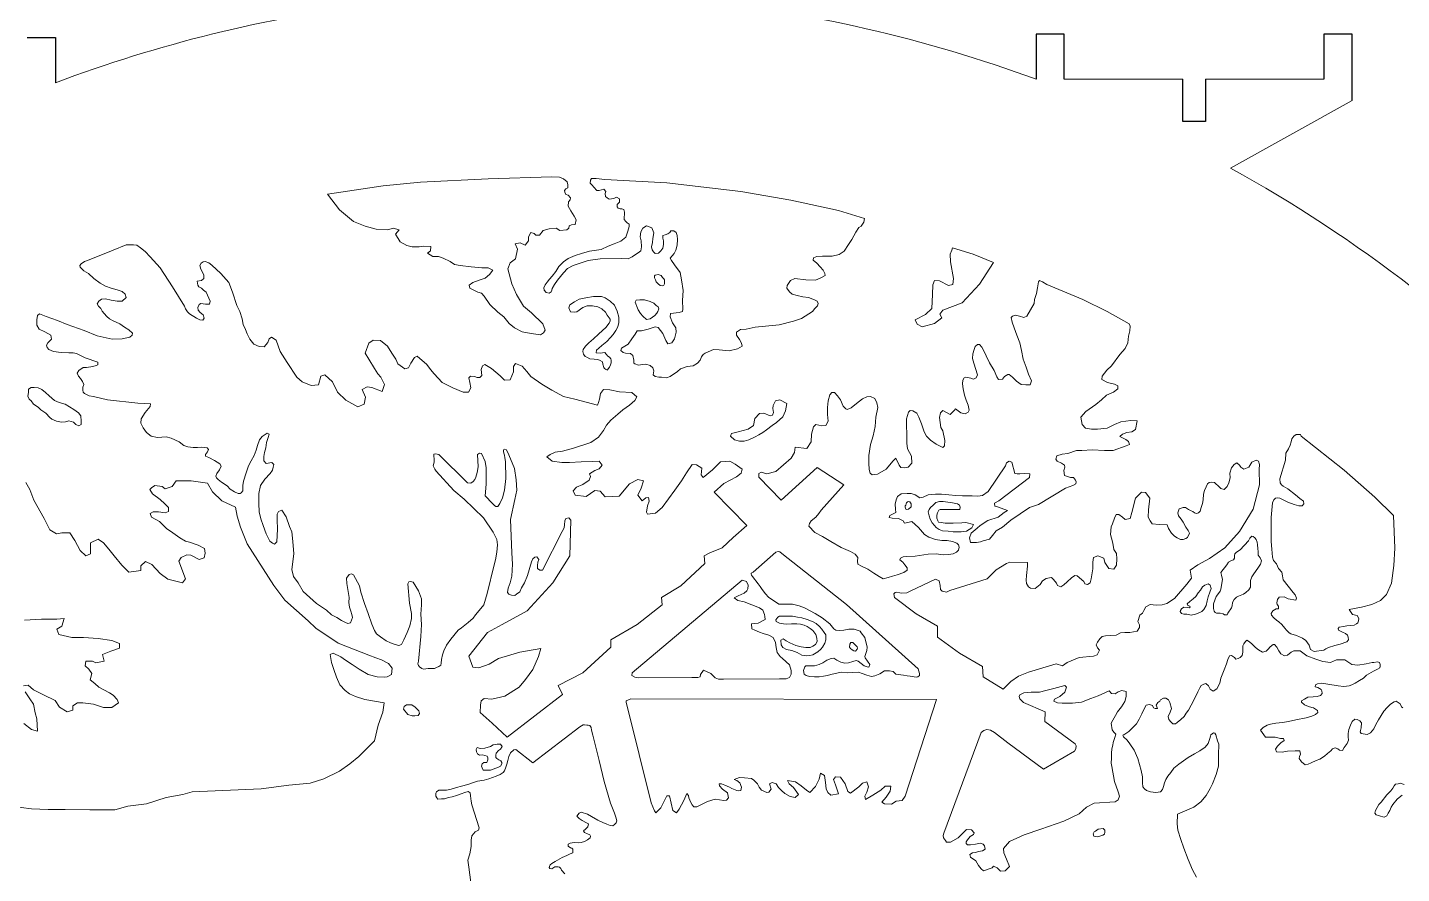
# Model space of a CAD drawing. Header units: millimetres. Extents: x 0 to 606, y -442 to 420.
# Drawn here: x 203.9 to 447.4, y 114.9 to 264.8 of the extents above; entities that cross this region are included whole.
import ezdxf

# ---------------------------------------------------------------- set-up
doc = ezdxf.new("R2010")
doc.units = ezdxf.units.MM

msp = doc.modelspace()

# ---------------------------------------------------------------- linework, layer by layer
for p, q in [((387.67, 263.66), (382.67, 263.66)), ((382.67, 263.66), (382.67, 255.66)), ((387.67, 255.66), (387.67, 263.66)), ((438.68, 263.66), (433.68, 263.66)), ((433.68, 263.66), (433.68, 255.66)), ((438.68, 251.91), (438.68, 263.66)), ((203.81, 263.06), (208.81, 263.06)), ((208.81, 263.06), (208.81, 255.06)), ((408.67, 248.16), (408.67, 255.66)), ((412.67, 255.66), (412.67, 248.16)), ((412.67, 248.16), (408.67, 248.16))]:
    msp.add_line(p, q)
at = {"lineweight": 5}
for points in [[(408.67, 255.66), (387.67, 255.66)], [(433.68, 255.66), (412.67, 255.66)], [(417.13, 239.93), (438.68, 251.91)], [(257.06, 235.31), (259.15, 232.55), (261.66, 230.46), (263.75, 229.62), (265.68, 229.12), (267.77, 228.95), (268.69, 229.28), (269.78, 228.95), (269.11, 228.2), (269.11, 228.2), (269.95, 226.86), (271.12, 226.19), (272.04, 225.94), (273.29, 225.94), (274.13, 226.1), (275.39, 226.02), (275.39, 226.02), (275.3, 225.27), (274.8, 224.85), (274.8, 224.85), (275.72, 224.26), (276.73, 224.26), (277.56, 223.93), (278.82, 223.34), (279.57, 222.84), (280.58, 222.67), (282.5, 222.42), (284.43, 222.25), (285.51, 222.25), (286.35, 221.84), (285.76, 221.08), (285.01, 220.41), (283.92, 220.08), (282.84, 219.66), (282.17, 219.16), (282.25, 218.66), (283.67, 217.9), (284.34, 217.73), (284.84, 217.23), (285.85, 215.73), (287.27, 214.39), (288.28, 213.55), (289.28, 212.38), (290.2, 211.63), (291.54, 210.87), (293.13, 210.62), (294.8, 210.37), (295.31, 210.7), (295.64, 211.21), (295.22, 212.29), (293.24, 214.27), (291.77, 215.47), (290.57, 217.5), (289.74, 219.38), (289.02, 222.09), (289.4, 223.15), (290.39, 223.84), (290.7, 225.55), (290.33, 226.48), (291.18, 226.65), (292.11, 226.24), (292.66, 227.02), (292.69, 227.71), (293.1, 228.53), (293.68, 228.33), (293.96, 228.05), (294.61, 228.05), (295.26, 228.84), (296.36, 229.18), (297.56, 229.29), (298.26, 228.88), (299.47, 228.98), (299.84, 229.26), (299.89, 229.66), (300.29, 229.84), (300.93, 229.91), (301.12, 230.77), (300.75, 231.38), (300.21, 232.35), (299.7, 233.18), (299.76, 233.92), (300.09, 234.28), (300.14, 234.63), (299.73, 235.1), (299.32, 235.24), (299.13, 235.65), (299.05, 235.95), (299.27, 236.25), (299.65, 236.44), (299.68, 236.96), (299.51, 237.46), (298.91, 238.03), (298.17, 238.33), (296.83, 238.36), (285.5, 238.04), (273.54, 237.4), (266.9, 236.8), (257.06, 235.31)], [(296.37, 217.73), (295.82, 217.87), (295.45, 218.31), (295.38, 218.72), (295.62, 219.2), (295.96, 219.68), (296.41, 220.23), (296.89, 220.75), (297.5, 221.6), (298.05, 222.46), (298.88, 223.28), (299.73, 223.9), (300.93, 224.41), (302.06, 224.79), (303.5, 225.2), (305.59, 225.48), (306.83, 226.06), (307.89, 226.47), (309.06, 226.99), (309.95, 227.7), (310.29, 228.77), (310.5, 229.56), (310.53, 229.97), (310.19, 230.24), (309.91, 230.45), (309.64, 230.82), (309.67, 232.12), (309.58, 232.59), (309.2, 232.73), (308.95, 232.73), (308.56, 232.82), (308.37, 233.03), (308.39, 233.44), (308.83, 233.91), (308.81, 234.49), (308.28, 234.74), (307.83, 234.54), (307.41, 234.45), (307, 234.44), (306.63, 234.65), (306.34, 234.89), (306.3, 235.44), (306.37, 235.79), (306.02, 236.17), (305.6, 236.09), (305.21, 235.98), (304.79, 235.96), (304.26, 236.53), (303.95, 236.88), (303.62, 237.24), (303.69, 237.79), (303.84, 238.09), (304.65, 238.05), (306.23, 237.89), (317.23, 237.3), (330.33, 235.76), (339.21, 234.25), (347.61, 232.4), (352.27, 230.99), (352.1, 230.31), (351.66, 229.62), (351.25, 229.38), (350.73, 228.56), (350.01, 227.26), (349.39, 226.37), (348.64, 225.2), (347.75, 224.62), (346.51, 224.34), (344.8, 224.34), (343.81, 224.28), (343.19, 224), (343.16, 223.62), (343.81, 223.08), (344.39, 222.42), (344.94, 221.84), (345.21, 221.22), (345.25, 220.88), (344.53, 220.47), (343.57, 220.06), (341.82, 220.09), (339.9, 220.37), (339.11, 220.02), (338.51, 219.12), (338.48, 218.64), (338.92, 217.98), (339.44, 217.55), (340.3, 217.33), (341.3, 217.13), (342.34, 216.96), (343.36, 216.59), (343.85, 216.33), (344.04, 215.9), (343.9, 215.48), (343.46, 215.03), (343.01, 214.52), (341.09, 213.24), (339.64, 212.78), (337.09, 212.11), (332.87, 211.7), (331.25, 211.39), (330.24, 211.3), (329.58, 210.84), (329.56, 210.29), (330.11, 209.53), (330.43, 208.89), (330.57, 208.34), (329.75, 207.88), (328.28, 207.53), (326.49, 207.71), (325.45, 207.75), (324.02, 207.11), (323.66, 206.87), (323.35, 206.44), (323.12, 205.85), (322.65, 205.33), (321.89, 204.89), (320.82, 204.76), (319.63, 204.34), (319.08, 203.84), (317.78, 203), (317.17, 202.73), (316.25, 202.86), (315.76, 202.84), (315.11, 203), (314.8, 203.26), (314.88, 203.98), (314.71, 204.52), (314.23, 204.93), (313.48, 205.16), (312.88, 205.1), (312.16, 205), (311.55, 205.21), (311.37, 205.33), (311.36, 205.88), (311.16, 206.72), (310.74, 207.03), (309.9, 207.09), (309.48, 207.21), (309.06, 207.61), (309.18, 207.98), (310.33, 208.7), (310.99, 209.65), (311.6, 210.5), (311.93, 211.09), (312.74, 211.09), (313.9, 211.38), (315.13, 211.8), (315.66, 211.69), (316.49, 210.59), (317, 209.34), (317.41, 208.79), (318.09, 208.92), (318.55, 209.65), (318.86, 210.83), (318.77, 211.62), (318.2, 212.48), (317.79, 213.55), (317.83, 214.17), (319.41, 214.34), (320, 214.52), (320.05, 214.93), (319.98, 216.43), (320.11, 218.25), (319.81, 220.14), (319.56, 221.39), (318.58, 222.75), (318.05, 223.54), (317.77, 223.93), (318.51, 224.76), (318.77, 225.4), (319.02, 226.27), (319.11, 227.25), (319.04, 227.97), (318.83, 228.53), (318.43, 228.83), (317.89, 228.82), (317.73, 228.51), (317.41, 228.28), (316.91, 228.08), (316.51, 227.95), (316.49, 227.52), (316.61, 227), (316.63, 226.35), (316.49, 225.74), (316.16, 225.26), (315.72, 224.85), (315.15, 224.76), (314.82, 225.08), (314.6, 225.44), (314.49, 225.98), (314.64, 226.74), (314.75, 227.46), (314.9, 228.43), (314.52, 229.34), (313.6, 229.68), (312.94, 229.25), (312.57, 228.6), (312.47, 227.72), (312.63, 227.02), (312.72, 225.97), (312.57, 225.24), (312.12, 224.89), (311.46, 224.5), (311.05, 224.19), (310.35, 223.86), (309.22, 223.9), (305.37, 223.84), (303.27, 223.52), (300.57, 222.67), (299.58, 222.11), (298.9, 221.36), (297.85, 220.04), (297.27, 219.3), (296.87, 218.55), (296.8, 218.26), (296.71, 217.98), (296.37, 217.73)], [(248.09, 173.66), (247.66, 173.27), (247.27, 173.44), (246.8, 173.79), (246.16, 175.11), (245.64, 176.57), (245.22, 177.77), (244.92, 178.97), (244.87, 180.47), (244.87, 182.27), (245.17, 183.68), (245.94, 184.76), (246.89, 185.78), (247.27, 186.38), (247.44, 186.9), (247.53, 187.41), (247.19, 187.75), (246.16, 187.58), (245.78, 188.02), (245.78, 188.81), (245.85, 189.51), (246.13, 190.32), (246.26, 191.27), (246.51, 192.17), (246.68, 192.78), (246.37, 192.91), (246, 192.69), (245.45, 192.34), (244.97, 191.73), (244.62, 190.74), (244.38, 189.93), (244.03, 188.99), (243.54, 188.02), (243.06, 187.14), (242.6, 185.91), (242.16, 184.42), (242.05, 183.63), (242.02, 182.73), (241.76, 182.37), (241.58, 182.26), (241.2, 182.24), (240.58, 182.54), (239.79, 183.01), (239.23, 183.59), (238.23, 184.23), (237.69, 184.7), (237.37, 185.02), (237.23, 185.33), (237.41, 185.79), (237.9, 186.42), (238.21, 187.07), (237.98, 187.51), (237.02, 188.07), (235.99, 188.62), (235.44, 188.87), (235.39, 189.14), (235.77, 189.61), (235.94, 190.04), (235.74, 190.35), (234.67, 190.46), (233.99, 190.37), (233.25, 190.4), (232.26, 190.54), (231.55, 190.73), (230.73, 191.42), (229.35, 192.07), (228.45, 192.27), (226.89, 192.18), (225.76, 192.43), (224.94, 193.06), (224.34, 193.91), (223.98, 194.71), (224.03, 195.47), (224.72, 196.6), (225.6, 197.67), (225.65, 198.16), (223.4, 198.24), (218.06, 198.84), (215.54, 199.44), (214.78, 199.58), (213.96, 199.97), (213.76, 200.2), (213.66, 200.55), (213.68, 201.08), (213.83, 201.57), (213.62, 202.08), (213.27, 202.62), (212.9, 203.04), (212.69, 203.55), (212.96, 204.02), (213.71, 204.57), (214.34, 204.6), (215.45, 204.74), (216.05, 204.92), (216.34, 205.06), (216.36, 205.5), (214.09, 206.27), (212.57, 207.04), (211.96, 207.15), (211.17, 207.17), (209.83, 207.24), (208.47, 207.41), (207.62, 207.76), (207.35, 208.11), (207.22, 208.51), (207.46, 208.97), (208.12, 209.61), (207.99, 210.29), (206.96, 210.88), (205.95, 211.36), (205.51, 212.09), (205.49, 213.05), (205.64, 213.82), (205.97, 214.06), (207.18, 213.62), (209.17, 212.9), (210.88, 212.22), (213.93, 211.12), (216.19, 210.18), (218.89, 209.61), (220.65, 209.65), (221.98, 209.97), (222.43, 210.28), (222.47, 210.68), (221.82, 211.27), (221.04, 211.73), (220.21, 212.33), (219.03, 212.84), (218.37, 213.2), (217.91, 213.61), (217.47, 214.12), (217.11, 214.59), (216.84, 215.04), (216.46, 215.46), (216.21, 215.87), (216.48, 216.31), (217.01, 216.67), (217.7, 216.74), (218.67, 216.53), (219.76, 216.33), (220.62, 216.31), (221.37, 217), (221.16, 217.58), (220.65, 218.02), (219.74, 218.37), (218.7, 218.65), (217.67, 219), (216.72, 219.53), (215.65, 220.38), (214.68, 221.22), (213.83, 221.73), (213.19, 222.37), (213.14, 222.65), (213.37, 222.98), (213.99, 223.37), (214.82, 223.67), (219.07, 225.4), (221.33, 226.31), (222.68, 226.32), (223.25, 226.24), (223.89, 225.8), (224.72, 225.12), (225.62, 224.17), (227.38, 222.22), (229.57, 218.9), (231.69, 215.44), (231.86, 214.98), (232.24, 214.43), (232.61, 214.09), (233.83, 213.3), (234.4, 213.03), (234.97, 212.97), (235.16, 213.3), (235.01, 213.94), (234.5, 214.33), (234.13, 214.73), (234.04, 215.23), (234.31, 215.76), (234.61, 215.91), (235.44, 215.78), (236.12, 215.78), (236.23, 216.33), (235.56, 217.92), (235.06, 218.27), (234.71, 218.62), (234.22, 218.87), (234.05, 219.15), (233.96, 219.85), (234.71, 220.01), (235.14, 220.37), (235.14, 221.03), (234.57, 221.99), (234.41, 222.68), (234.67, 223.08), (235, 223.29), (235.33, 223.38), (236.01, 223.11), (236.55, 222.72), (238.16, 221.24), (239.53, 219.65), (240.22, 217.95), (240.98, 215.59), (241.53, 214.5), (241.89, 213.21), (242.08, 212.17), (242.49, 211.32), (242.79, 210.55), (243.29, 209.62), (244, 208.74), (244.93, 208.3), (245.84, 208.24), (246.47, 208.98), (246.69, 209.67), (247.1, 209.94), (247.92, 209.4), (248.65, 207.4), (249.92, 205.45), (251.6, 202.84), (252.54, 202.04), (254.14, 201.37), (255.48, 201.5), (255.88, 203.04), (256.55, 203.25), (257.96, 202.04), (258.83, 200.23), (260.3, 198.76), (262.44, 197.62), (263.52, 198.09), (263.78, 199.3), (263.18, 200.7), (264.05, 201.17), (264.92, 201.04), (266.73, 200.3), (267.13, 201.57), (266.53, 202.84), (265.99, 203.45), (265.39, 204.38), (264.39, 206.06), (263.72, 207.13), (264.39, 208.87), (265.12, 209.41), (266.46, 209.34), (267.67, 208.33), (268.47, 207.13), (269.14, 206.06), (269.54, 205.25), (270.75, 204.32), (271.42, 204.52), (271.82, 205.32), (272.49, 206.33), (272.96, 206.59), (274.63, 205.12), (275.3, 204.25), (275.97, 203.45), (277.37, 201.91), (279.25, 200.97), (281.12, 200.23), (282.06, 200.23), (282.46, 200.97), (282.26, 201.91), (282.13, 202.76), (282.4, 203.04), (283.1, 202.97), (283.59, 202.78), (284.06, 202.78), (284.4, 203.17), (284.28, 204.2), (284.54, 204.89), (284.91, 205.12), (286.14, 204.38), (287.68, 203.1), (288.45, 202.31), (289.42, 202.4), (290.03, 203.82), (290, 204.75), (290.36, 205.27), (291.56, 204.83), (292.41, 203.87), (293.1, 202.97), (295.02, 201.6), (296.83, 200.53), (298.91, 199.46), (300.89, 198.97), (304.91, 197.87), (305.07, 198.39), (305.26, 198.99), (305.45, 199.98), (306, 200.67), (307.1, 200.64), (308.8, 200.28), (311.02, 200.14), (311.87, 199.38), (311.54, 198.72), (310.61, 197.92), (309.43, 197.07), (308.53, 196.31), (307.29, 195.26), (306.5, 194.33), (306, 193.4), (305.07, 192.22), (303.73, 191.31), (300.66, 190.29), (298.69, 189.77), (297.4, 189.56), (296.5, 189.17), (295.94, 188.74), (296.89, 187.97), (298.6, 187.72), (299.93, 187.72), (301.99, 187.84), (303.96, 187.93), (305.2, 187.97), (305.76, 187.29), (305.2, 186.6), (304.43, 186.3), (303.49, 185.75), (303.66, 185.27), (303.44, 184.59), (302.29, 183.86), (301.21, 183.35), (300.57, 182.7), (300.96, 181.93), (302.93, 181.72), (304.43, 182.75), (305.37, 182.66), (306.27, 181.67), (308.76, 181.76), (310.56, 183.95), (312.05, 184.72), (313.04, 184.5), (312.65, 183.17), (312.05, 181.93), (312.81, 180.92), (313.46, 181.46), (313.94, 181.51), (314.05, 180.87), (313.78, 180.07), (313.62, 178.94), (313.78, 178.57), (315.17, 178.73), (316.35, 179.75), (317.47, 181.3), (318.65, 182.85), (319.83, 184.51), (320.69, 185.91), (321.7, 187.41), (322.45, 187.35), (323.42, 186.71), (323.31, 185.53), (323.63, 185.1), (325.29, 186.44), (326.69, 187.83), (328.35, 187.99), (329.31, 187.46), (330.54, 186.55), (330.38, 185.85), (329.58, 185.21), (327.33, 184.03), (325.61, 182.48), (331.38, 176.55), (328.96, 174.46), (327.03, 172.62), (324.85, 171.7), (323.85, 171.19), (323.93, 169.85), (319.71, 165.85), (316.23, 163.78), (316.36, 162.51), (311.94, 159.02), (307.26, 156.28), (307.26, 155.01), (302.3, 150.46), (297.95, 148.18), (298.69, 146.64), (288.91, 139.07), (286.23, 141.55), (284.09, 143.43), (284.16, 144.7), (284.29, 145.5), (284.83, 145.9), (286.17, 145.77), (288.51, 146.3), (291.05, 147.91), (292.12, 149.25), (293.46, 151.06), (294.47, 153.33), (294.87, 154.74), (291.12, 154.14), (287.37, 153), (285.7, 151.99), (283.89, 151.33), (282.82, 151.46), (282.08, 153.4), (285.43, 157.62), (288.04, 159.02), (292.46, 161.44), (297.01, 166.39), (299.98, 171.22), (300.2, 177.54), (299.82, 177.94), (299.27, 177.8), (299.14, 177.41), (299.05, 176.71), (299.03, 176.18), (298.65, 175.48), (295.14, 168.66), (294.71, 168.63), (294.27, 168.96), (294.27, 169.47), (294.35, 170.06), (294.51, 170.56), (294.14, 171), (293.83, 170.96), (293.43, 170.63), (293.24, 170.15), (292.48, 167.72), (291.95, 166.43), (291.42, 165.5), (291.16, 164.82), (290.57, 164.39), (290.26, 164.14), (289.65, 164.19), (289.19, 164.41), (288.95, 164.69), (289.08, 165.48), (289.43, 166.4), (289.74, 167.59), (289.85, 169.7), (289.74, 171.74), (289.46, 177.61), (290.27, 181.17), (290.6, 182.85), (290.47, 184.65), (290.2, 186.66), (289.2, 189.07), (288.79, 190.01), (288.5, 190.08), (288.3, 190.03), (288.23, 189.95), (288.24, 189.68), (288.32, 189.4), (288.42, 189.02), (288.51, 188.54), (288.58, 187.92), (288.67, 184.87), (288.41, 182.82), (288.06, 181.45), (287.62, 180.47), (287.23, 179.94), (286.88, 179.96), (286.64, 180.1), (286.32, 180.45), (284.97, 181.82), (285.2, 183.87), (285.2, 185.43), (285.2, 186.78), (285.02, 187.92), (284.37, 189.33), (284.01, 189.4), (283.66, 189.15), (283.73, 186.94), (283.6, 185.99), (283.34, 185.13), (283.14, 184.7), (282.85, 184.37), (282.45, 184.08), (281.88, 184.12), (276.76, 189.18), (276.2, 189.27), (275.9, 189.19), (275.9, 188.87), (275.97, 188.38), (275.93, 187.82), (275.79, 187.15), (276.08, 186.54), (276.31, 186.18), (279.44, 182.79), (281.28, 181.23), (284.71, 177.94), (286.41, 175.41), (287.06, 174.09), (287.17, 173.17), (287.09, 171.85), (286.84, 170.51), (286.6, 169.61), (285.34, 164.52), (284.76, 162.53), (283.95, 161.51), (283.3, 160.74), (282.88, 160.14), (281.97, 159.35), (280.79, 158.4), (280.23, 158.02), (278.94, 156.39), (278.15, 155.35), (277.65, 154.37), (277.42, 153.65), (277.27, 152.8), (277.2, 152.18), (277.11, 151.81), (276.81, 151.55), (276.39, 151.4), (276.04, 151.24), (275.55, 151.21), (274.89, 151.22), (274.05, 151.12), (273.76, 151.23), (273.34, 151.49), (273.17, 151.76), (273.09, 152.04), (273.18, 152.49), (273.58, 156.9), (273.74, 159.01), (273.61, 160.88), (273.69, 162.52), (273.69, 163.56), (273.19, 165.01), (272.68, 165.78), (272.22, 166.5), (271.74, 166.66), (271.47, 166.59), (271.28, 166.22), (271.56, 162.78), (271.95, 160.96), (271.91, 160.06), (271.65, 158.78), (271.16, 157.62), (270.56, 156.33), (270.14, 155.45), (269.68, 155.31), (269.04, 155.49), (268.24, 155.77), (267.44, 156.13), (266.43, 156.81), (265.76, 157.36), (265.38, 157.96), (264.88, 159.05), (264.26, 160.98), (263.61, 162.72), (262.95, 164.74), (262.69, 165.88), (261.67, 167.81), (261.33, 168.02), (260.91, 167.88), (260.42, 167.23), (260.47, 166.28), (260.86, 163.81), (260.81, 162.94), (260.93, 162.08), (261.21, 161.41), (261.38, 160.82), (261.45, 160.27), (261.33, 159.8), (261.12, 159.32), (260.65, 159.18), (260.21, 159.37), (259.55, 159.7), (258.68, 160.24), (257.73, 160.72), (256.85, 161.54), (255.11, 162.74), (252.75, 164.89), (251.84, 166.43), (251, 167.5), (250.75, 168.77), (251.1, 171.52), (250.9, 173.74), (250.75, 175.43), (250.33, 176.42), (249.72, 178.1), (248.93, 179.27), (248.34, 179.07), (248.14, 178.59), (248.12, 177.56), (248.2, 175.93), (248.09, 173.66)], [(367.82, 225.79), (371.5, 224.66), (375.12, 223.18), (372.64, 219.37), (369.56, 216.02), (366.15, 214.75), (365.61, 214.01), (365.93, 213.39), (364.66, 212.38), (362.46, 211.77), (361.56, 212.27), (361.23, 213.02), (363.08, 213.96), (364.19, 215.01), (364.24, 216.27), (364.28, 217.52), (364.35, 219.23), (364.66, 219.97), (365.55, 219.95), (367.13, 219.12), (367.9, 219.27), (368.03, 220.37), (367.51, 223.29), (367.43, 224.66), (367.71, 225.37), (367.83, 225.79)], [(315.16, 220.93), (315.01, 220.81), (315.01, 220.48), (315.18, 220.14), (315.34, 219.79), (315.64, 219.41), (316.01, 219.14), (316.43, 219.06), (316.66, 219.18), (316.76, 219.39), (316.78, 219.69), (316.76, 220.11), (316.66, 220.3), (316.46, 220.55), (316.18, 220.9), (315.69, 221.07), (315.16, 220.93)], [(343.86, 186.86), (337.47, 181.07), (333.53, 185.14), (333.53, 185.79), (333.92, 186), (334.94, 185.74), (336.53, 186.13), (339.27, 188.49), (339.83, 189.51), (339.96, 190.46), (342.01, 190.24), (342.79, 191.4), (342.87, 192.73), (343.21, 194.06), (343.6, 194.48), (344.71, 194.23), (345.4, 194.31), (345.79, 195.04), (345.66, 196.24), (345.7, 197.48), (345.79, 198.64), (346.09, 199.75), (346.47, 200.14), (346.9, 200.14), (347.46, 199.54), (347.97, 198.85), (348.44, 197.74), (348.91, 197.27), (349.17, 197.14), (349.9, 197.44), (350.84, 198.21), (351.87, 199.03), (352.64, 199.37), (353.28, 199.45), (354.1, 199.07), (354.44, 198.34), (354.61, 197.48), (354.27, 195.77), (354.14, 194.1), (353.8, 192.47), (353.33, 190.93), (353.03, 188.96), (353.03, 187.63), (353.07, 186.47), (353.24, 185.83), (353.63, 185.57), (354.53, 185.66), (356.11, 186.56), (357.35, 188.06), (357.78, 188.53), (358.38, 187.24), (358.68, 186.86), (359.41, 186.77), (360.01, 186.9), (360.61, 187.63), (360.57, 188.87), (359.88, 190.16), (359.75, 191.18), (359.75, 192.73), (359.71, 194.27), (359.71, 195.47), (360.05, 196.63), (360.35, 196.93), (360.83, 196.88), (361.51, 196.46), (361.9, 195.77), (362.37, 194.57), (362.8, 193.16), (363.22, 192.38), (363.95, 191.7), (364.94, 190.97), (366.14, 190.41), (366.4, 190.67), (366.48, 191.61), (366.16, 193.37), (365.79, 193.95), (365.65, 194.84), (365.55, 195.7), (365.72, 196.52), (366.13, 196.94), (366.64, 196.66), (367.43, 196.25), (368.19, 197), (368.36, 197.24), (368.84, 196.87), (369.32, 196.52), (370.07, 196.39), (370.62, 196.66), (370.83, 197.04), (370.62, 197.89), (370.24, 198.79), (369.97, 199.68), (369.76, 200.81), (369.63, 201.67), (369.66, 202.32), (369.9, 202.76), (370.21, 202.87), (371.1, 202.66), (371.58, 202.52), (372.03, 202.76), (372.27, 203.28), (371.61, 205.34), (371.39, 206.2), (371.43, 206.97), (371.69, 207.78), (371.86, 208.3), (372.25, 208.64), (372.63, 208.64), (373.06, 208.17), (373.45, 207.4), (373.79, 206.67), (374.43, 205.43), (375.21, 204.06), (375.72, 202.9), (376.02, 202.47), (376.7, 202.51), (377.09, 202.99), (377.65, 203.33), (377.9, 203.33), (378.5, 202.86), (379.19, 202.13), (380, 201.57), (380.86, 201.49), (381.59, 201.49), (381.85, 202.21), (381.33, 203.41), (380.9, 204.61), (380.39, 206.03), (380.05, 207.57), (379.79, 208.94), (379.28, 210.31), (378.76, 211.6), (378.42, 212.63), (378.25, 213.44), (378.5, 213.65), (378.98, 213.83), (379.75, 213.65), (380.48, 213.44), (381.03, 213.7), (382.33, 215.9), (382.4, 216.62), (382.74, 217.72), (382.91, 218.68), (383.12, 219.74), (383.29, 220.01), (383.8, 219.77), (384.55, 219.29), (390.93, 216.62), (395.25, 214.53), (399.16, 212.33), (399.33, 211.89), (399.29, 211.07), (399.05, 210.14), (398.95, 208.94), (398.47, 207.95), (397.51, 206.88), (396.02, 204.9), (395.21, 204.13), (394.35, 203.06), (394.31, 202.42), (395.34, 201.91), (396.58, 201.65), (397.18, 201.31), (397.14, 200.79), (396.41, 200.23), (395.16, 199.68), (394.26, 198.82), (393.28, 198.01), (391.48, 196.76), (390.62, 195.78), (390.84, 194.49), (391.44, 193.85), (392.51, 193.64), (393.58, 193.64), (395.29, 193.81), (396.58, 194.45), (397.69, 194.96), (399.49, 195.18), (400.61, 195.14), (400.26, 193.59), (399.62, 193.16), (398.76, 193.04), (397.99, 192.78), (397.52, 192.35), (397.52, 192.35), (398.55, 191.84), (399.06, 191.45), (399.23, 190.94), (398.64, 190.68), (396.34, 189.85), (394.79, 189.85), (392.59, 190.01), (390.77, 189.85), (389.81, 189.85), (388.31, 189.32), (387.29, 189.21), (386.33, 188.89), (386.17, 188.35), (386.38, 187.98), (387.18, 187.6), (387.72, 187.28), (387.77, 186.91), (387.61, 186.32), (387.72, 185.46), (388.79, 185.09), (389.27, 185.09), (389.27, 185.09), (389.65, 184.61), (389.75, 184.28), (389.7, 183.96), (389.17, 183.64), (387.88, 183.16), (383.11, 180.32), (381.51, 179.78), (378.19, 177.54), (376.69, 176.25), (375.56, 175.61), (374.92, 174.8), (374.38, 174.16), (373.26, 173.84), (372.83, 173.68), (372.13, 173.57), (371.06, 173.57), (371.06, 173.57), (370.85, 174.38), (371.17, 175.18), (372.24, 176.09), (372.78, 176.57), (374.11, 177.48), (375.94, 178.07), (377.01, 178.87), (377.6, 179.25), (375.83, 179.89), (375.35, 180), (375.35, 180), (375.29, 180.53), (375.29, 180.53), (376.04, 180.96), (381.51, 185.09), (381.56, 185.73), (380.6, 185.78), (379.79, 185.73), (379.31, 185.73), (378.88, 185.78), (378.35, 187.77), (377.92, 187.98), (377.44, 187.66), (377.22, 187.12), (374.17, 182.57), (373.15, 181.87), (372.35, 181.77), (371.33, 181.82), (370.69, 181.82), (369.62, 181.82), (368.44, 181.87), (367.21, 182.03), (365.87, 182.14), (364.85, 182.14), (363.56, 181.98), (362.65, 181.61), (362.06, 181.45), (361.21, 181.98), (360.51, 182.25), (359.81, 182.25), (358.74, 182.2), (358.1, 181.71), (357.83, 181.12), (357.67, 180.37), (357.73, 179.46), (357.78, 178.87), (357.78, 178.87), (356.71, 178.34), (356.63, 177.99), (357.13, 177.89), (358.26, 177.82), (358.26, 177.82)], [(306.53, 204.15), (306.18, 204.39), (306.01, 204.6), (305.88, 205.18), (305.77, 205.56), (305.4, 205.8), (304.95, 205.97), (304.33, 206.04), (303.58, 206.1), (303, 206.38), (302.72, 206.55), (302.41, 206.96), (302.34, 207.44), (302.38, 207.78), (302.76, 208.37), (303.37, 208.95), (304.2, 209.64), (305.09, 210.46), (305.81, 211.14), (306.36, 211.69), (306.97, 212.45), (307.14, 212.82), (307.14, 213.17), (306.63, 213.85), (306.32, 214.37), (305.67, 214.95), (304.95, 215.33), (304.02, 215.5), (303.1, 215.5), (302.31, 215.22), (301.25, 214.43), (300.8, 214.37), (300.12, 214.43), (299.84, 215.15), (299.98, 215.67), (300.84, 216.22), (301.69, 216.66), (302.86, 216.94), (304.23, 217.14), (305.64, 217.14), (306.29, 216.9), (307.14, 216.35), (307.9, 215.63), (308.41, 214.54), (308.72, 213.51), (308.72, 212.55), (308.52, 211.79), (308.14, 211.14), (307.66, 210.42), (307.21, 209.88), (306.56, 209.16), (305.67, 208.47), (305.16, 208.02), (304.71, 207.65), (304.71, 207.65), (304.68, 207.17), (305.4, 207.13), (306.22, 207.24), (306.46, 206.93), (306.77, 206.58), (307.01, 206.41), (307.25, 206.1), (307.35, 205.86), (307.35, 205.42), (307.21, 205.04), (307.01, 204.66), (306.61, 204.09)], [(314.24, 213.2), (313.59, 213.06), (312.94, 213.65), (312.56, 214.16), (312.11, 214.78), (311.87, 215.36), (311.7, 215.84), (311.57, 216.18), (311.77, 216.49), (312.42, 216.56), (313.25, 216.56), (314.24, 216.29), (314.89, 215.98), (315.34, 215.57), (315.68, 215.33), (315.78, 214.95), (315.61, 214.5), (315.41, 214.19), (315.06, 213.78), (314.24, 213.2)], [(207.83, 195.71), (207.12, 196.5), (206.24, 197.05), (205.74, 197.52), (204.95, 198.07), (204.54, 198.67), (204.18, 198.97), (203.91, 199.49), (204.02, 200.12), (204.04, 200.73), (204.51, 201.03), (205.06, 201.03), (205.74, 200.97), (206.38, 200.7), (207.06, 200.12), (207.69, 199.58), (208.65, 198.73), (209.45, 198.4), (210.52, 198.09), (212.05, 197.16), (212.9, 196.53), (213.31, 195.98), (213.4, 195.08), (213.37, 194.45), (212.96, 194.26), (212.44, 194.47), (212, 194.89), (211.17, 195.11), (210.57, 194.94), (209.89, 194.86), (208.98, 195.05), (208.19, 195.43), (207.83, 195.71)], [(329.85, 193.16), (328.69, 192.9), (328.47, 192.38), (329.2, 191.78), (330.1, 191.53), (330.92, 191.53), (331.73, 191.78), (332.89, 192.26), (333.53, 192.64), (334.22, 193.07), (334.9, 193.54), (335.89, 194.27), (336.66, 194.83), (337.77, 195.81), (338.24, 196.88), (338.37, 197.53), (338.5, 198.17), (337.26, 198.85), (336.44, 198.64), (336.06, 197.83), (336.02, 197.31), (336.14, 196.58), (335.93, 196.11), (335.54, 195.98), (334.39, 196.46), (333.62, 196.41), (332.8, 195.51), (332.54, 194.31), (331.6, 193.63), (329.85, 193.16)], [(429.63, 192.41), (437.3, 186.36), (442.7, 181.61), (446.04, 178.35), (446.24, 172.53), (446.11, 169.45), (445.68, 166.32), (444.78, 164.35), (443.75, 163.28), (442.21, 162.59), (440.37, 162.12), (438.18, 161.69), (438.74, 160.79), (439.58, 160.6), (439.86, 160.09), (439.84, 159.67), (439.68, 159.33), (439.49, 159.14), (439.08, 158.93), (438.49, 158.86), (437.73, 158.81), (437.17, 158.65), (436.4, 158.53), (436.22, 158.31), (436.26, 158.02), (436.61, 157.81), (436.96, 157.67), (437.51, 157.4), (437.89, 157.14), (438.01, 156.77), (438.05, 156.31), (437.77, 155.93), (436.55, 155.54), (435.6, 155.27), (434.53, 154.96), (434.01, 154.7), (433.65, 154.49), (431.99, 154.22), (431.31, 154.61), (431.09, 155.34), (430.49, 156.19), (429.89, 156.58), (428.82, 157.05), (427.84, 157.35), (427.54, 157.57), (427.07, 157.99), (426.77, 158.38), (426.21, 159.02), (425.7, 159.49), (425.31, 159.79), (424.8, 160.18), (424.41, 160.65), (424.32, 160.99), (424.62, 161.47), (425.22, 161.81), (425.65, 161.77), (425.65, 161.77), (425.61, 162.24), (425.4, 162.58), (425.35, 162.88), (425.48, 163.44), (425.78, 163.86), (426.64, 163.95), (427.37, 163.56), (428.69, 163.35), (428.82, 163.69), (428.61, 164.29), (428.22, 164.72), (426.49, 166.92), (426.33, 167.62), (426.22, 168.32), (425.63, 168.96), (425.26, 169.76), (424.77, 170.35), (424.56, 170.94), (424.45, 172.39), (424.35, 173.73), (424.35, 175.07), (424.35, 176.14), (424.35, 177.96), (424.55, 180.61), (424.79, 181.12), (425.1, 181.4), (425.44, 181.5), (425.86, 181.4), (426.71, 180.99), (427.3, 180.68), (428.39, 180.3), (429.25, 180.06), (429.83, 180.03), (430.11, 180.4), (430.07, 180.88), (429.42, 181.36), (428.63, 181.98), (427.3, 183.04), (426.47, 183.56), (426.2, 183.8), (425.96, 184.14), (425.89, 184.82), (426.86, 188.17), (426.95, 189.4), (427.44, 190.17), (427.68, 190.83), (427.87, 191.42), (428.01, 191.95), (428.33, 192.43), (428.77, 192.71), (429.56, 192.67), (429.63, 192.41)], [(376.83, 147.53), (373.26, 149.72), (373.16, 151.58), (369.08, 153.91), (365.21, 156.75), (365.21, 158.71), (361.39, 160.92), (357.57, 163.83), (357.44, 164.43), (357.7, 164.69), (357.96, 164.73), (358.52, 164.64), (358.82, 164.6), (359.76, 164.64), (360.36, 164.94), (364.86, 167.04), (365.46, 166.74), (365.67, 165.93), (365.71, 165.24), (366.01, 164.9), (366.79, 164.77), (367.39, 165.03), (373.97, 167.14), (375.58, 168.7), (376.38, 169.18), (377.4, 169.82), (377.99, 170.09), (381.15, 169.98), (381.15, 169.34), (380.99, 167.73), (380.88, 166.88), (380.94, 166.29), (381.31, 165.7), (381.69, 165.48), (382.49, 165.43), (383.4, 166.13), (383.83, 166.77), (384.47, 167.2), (385.06, 167.3), (385.38, 167.36), (385.76, 166.98), (386.29, 166.34), (386.45, 165.91), (386.45, 165.91), (387.04, 165.7), (387.58, 166.07), (388.17, 166.61), (388.97, 167.3), (389.51, 167.73), (389.94, 167.63), (391.11, 166.66), (391.33, 166.23), (391.76, 166.13), (392.24, 166.39), (392.4, 167.14), (392.72, 168.91), (392.72, 170.04), (392.83, 170.89), (392.83, 170.89), (393.63, 171.21), (394.65, 170.79), (394.86, 169.98), (395.56, 168.97), (395.56, 168.97), (396.47, 168.8), (396.9, 169.55), (396.95, 170.63), (396.9, 171.59), (396.47, 172.34), (396.26, 173.46), (396.04, 174.32), (395.83, 174.96), (395.99, 176.36), (396.2, 176.89), (396.58, 177.86), (396.85, 178.5), (397.33, 178.5), (397.97, 178.02), (398.45, 177.64), (399.36, 177.8), (399.63, 178.87), (400.27, 181.4), (401.34, 182.47), (402.07, 182.39), (402.8, 181.4), (402.59, 179.35), (402.54, 178.02), (402.89, 177.37), (403.23, 176.86), (404.47, 176.73), (405.89, 176.69), (406.14, 176.05), (406.66, 175.23), (407.21, 174.67), (407.69, 174.37), (408.29, 174.07), (408.76, 174.07), (409.23, 174.25), (409.53, 174.42), (409.87, 175.19), (409.61, 175.7), (409.23, 176.26), (408.76, 177.16), (408.37, 177.72), (407.9, 178.27), (407.77, 178.79), (408.03, 179.52), (408.03, 179.52), (408.76, 179.77), (409.14, 179.73), (409.66, 179.39), (410.13, 179.17), (410.43, 179.05), (410.73, 178.79), (411.11, 178.7), (411.46, 178.79), (411.76, 179.13), (411.93, 179.77), (412.14, 180.46), (412.27, 181.14), (412.36, 182.13), (412.53, 182.77), (412.79, 183.42), (413.04, 183.93), (413.34, 184.19), (413.81, 184.27), (414.28, 184.19), (415.18, 183.37), (415.44, 183.12), (416, 182.94), (416.56, 183.46), (416.86, 184.14), (417.07, 185.04), (417.03, 185.86), (417.33, 186.8), (417.8, 187.36), (418.23, 187.7), (418.7, 187.27), (418.96, 186.89), (419.47, 186.54), (420.37, 186.89), (420.93, 187.79), (421.7, 188.13), (422.08, 188), (422.3, 187.4), (422.21, 186.5), (422.3, 183.76), (421.14, 179.47), (418.7, 175.53), (416.13, 172.58), (413.43, 170.73), (411.33, 169.58), (409.96, 168.63), (410.24, 167.25), (409.37, 166.18), (407.23, 163.63), (405.82, 162.76), (405.02, 162.49), (403.94, 162.43), (402.87, 162.56), (402.14, 162.16), (401.74, 161.49), (401.53, 161.02), (401.07, 160.69), (401.07, 160.69), (400.73, 159.55), (400.73, 159.55), (401, 158.94), (401, 158.48), (400.6, 157.81), (399.26, 157.61), (398.39, 157.61), (397.65, 157.54), (396.85, 157.14), (394.97, 157), (394.37, 156.87), (393.97, 156.47), (393.57, 155.87), (393.3, 155.4), (393.57, 154.86), (393.9, 154.46), (393.9, 154.46), (393.5, 153.66), (392.83, 153.39), (390.29, 153.19), (388.2, 152.31), (387.35, 151.71), (386.23, 152.04), (381.33, 150.58), (379.55, 149.89), (378.18, 148.9), (376.83, 147.53)], [(358.26, 177.82), (359.1, 177.38), (359.32, 176.97), (359.9, 177.08), (360.66, 177.25), (361.84, 176.21), (362.86, 174.97), (363.63, 174.48), (364.81, 174.07), (365.96, 173.9), (366.89, 173.93), (367.85, 173.76), (368.64, 173.44), (368.89, 173.13), (369, 172.75), (368.89, 172.2), (368.54, 171.87), (367.96, 171.52), (367.11, 171.41), (366.2, 171.38), (364.94, 171.52), (363.54, 171.49), (361.21, 171.16), (359.65, 171.08), (359.1, 171), (358.64, 170.8), (358.53, 170.47), (359.02, 170.09), (359.4, 169.62), (359.79, 169.08), (359.81, 168.64), (359.24, 168.25), (358.06, 167.84), (357.18, 167.57), (356.47, 167.35), (355.54, 167.13), (354.82, 167.54), (353.89, 168.12), (352.85, 168.8), (351.72, 169.38), (351.09, 169.71), (351.01, 170.23), (351.07, 170.89), (350.6, 171.46), (349.75, 171.93), (348.1, 172.67), (346.27, 173.74), (344.79, 174.62), (343.47, 175.33), (342.37, 176.45), (342.51, 176.95), (342.81, 177.38), (343.63, 178.07), (344.16, 178.67), (344.59, 179.28), (348.58, 183.76), (343.86, 186.86)], [(200.92, 126.79), (204.56, 126.36), (207.51, 126.25), (210.56, 126.2), (214.9, 126.15), (219.34, 126.15), (221.65, 126.79), (224.97, 127.22), (228.45, 128.34), (231.4, 128.88), (233.06, 129.36), (245.29, 129.9), (250.2, 130.55), (253.96, 130.88), (256.41, 131.69), (259.19, 133), (260.98, 134.31), (262.62, 135.62), (265.4, 138.4), (266.05, 141.17), (266.87, 143.46), (267.11, 145.16), (263.68, 145.75), (262.01, 146.25), (260.92, 146.75), (260.17, 147.34), (259.24, 148.34), (258.66, 149.68), (258.16, 151.02), (257.74, 152.28), (257.49, 153.7), (258.07, 153.95), (259.41, 153.28), (260.25, 152.69), (261.42, 151.94), (262.68, 151.1), (264.27, 150.18), (265.86, 149.76), (267.11, 149.68), (267.61, 149.76), (268.37, 150.18), (268.53, 151.27), (267.86, 152.11), (266.61, 152.78), (265.61, 153.11), (264.35, 153.61), (258.94, 155.72), (255, 158.38), (253.6, 159.68), (249.47, 163.34), (247.55, 165.94), (242.8, 173.32), (241.65, 176.25), (241.02, 178.23), (240.71, 179.8), (238.3, 180.95), (236.63, 182.52), (235.79, 184.09), (232.86, 184.51), (231.71, 184.51), (230.24, 184.51), (229.51, 183.46), (229.51, 183.46), (228.26, 183.05), (227.76, 183.51), (226.43, 183.64), (225.83, 183.25), (225.53, 182.95), (226, 182.18), (227.41, 181.19), (228.23, 180.42), (228.87, 179.74), (228.83, 179.05), (228.27, 178.79), (227.11, 179.01), (226.17, 179.01), (225.62, 178.67), (225.83, 178.02), (227.24, 177.25), (228.49, 176.01), (229.6, 175.24), (230.84, 174.38), (231.87, 173.78), (232.6, 173.61), (234.14, 173.1), (235.26, 172.5), (235.38, 171.64), (235.17, 170.82), (234.27, 170.57), (232.81, 171.3), (232.09, 171.34), (231.1, 170.91), (230.71, 170.23), (231.9, 167.13), (231.37, 166.4), (228.76, 167.03), (227.4, 168.07), (225.93, 169.64), (224.78, 170.17), (223.95, 169.43), (223.95, 168.6), (223.95, 168.6), (221.85, 168.28), (220.6, 169.54), (219.24, 171.21), (218.3, 172.36), (217.35, 173.51), (216.41, 174.14), (215.05, 173.51), (215.05, 171.52), (214.22, 171.21), (213.17, 172.15), (212.23, 173.93), (211.39, 175.29), (209.93, 175.29), (208.99, 175.08), (207.84, 175.81), (206.79, 177.8), (205.01, 181.04), (204.28, 182.93), (203.55, 184.18)], [(360.51, 180.42), (360.51, 179.87), (360.04, 179.46), (359.74, 179.41), (359.55, 179.49), (359.49, 179.65), (359.44, 179.84), (359.46, 180.04), (359.55, 180.2), (359.63, 180.39), (359.71, 180.61), (359.88, 180.78), (360.09, 180.83), (360.29, 180.78), (360.29, 180.78), (360.51, 180.42)], [(369.12, 179.38), (369.2, 179.82), (369.06, 180.15), (368.76, 180.42), (367.86, 180.61), (367.03, 180.72), (366.18, 180.8), (365.52, 180.8), (364.87, 180.64), (364.4, 180.17), (363.96, 179.76), (363.69, 179.43), (363.52, 179.02), (363.71, 178.31), (363.88, 177.68), (364.26, 177.07), (364.67, 176.58), (364.98, 176.2), (365.47, 175.84), (366.1, 175.65), (367.06, 175.54), (367.97, 175.46), (368.6, 175.46), (369.36, 175.46), (370.32, 175.59), (370.82, 175.87), (371.28, 176.14), (371.56, 176.72), (370.21, 177.1), (369.5, 177.07), (367.97, 176.96), (366.57, 176.99), (365.85, 177.1), (365.36, 177.18), (365.22, 177.4), (365.06, 177.84), (365.06, 178.39), (365.17, 178.83), (365.42, 179.27), (365.66, 179.41), (366.57, 179.41), (367.31, 179.41), (369.12, 179.38)], [(416.65, 161.03), (416.55, 160.75), (416.07, 160.75), (415.81, 160.93), (415.3, 161.05), (414.65, 161.05), (414.42, 161.14), (414.21, 161.38), (414.11, 161.84), (414.09, 162.26), (414.12, 162.66), (414.35, 163.33), (414.6, 163.98), (414.98, 164.52), (415.3, 164.95), (415.41, 165.31), (415.71, 167), (415.51, 167.79), (415.43, 168.21), (416.47, 169.6), (416.78, 170.07), (417.33, 170.36), (417.69, 170.51), (417.84, 170.8), (417.81, 171.25), (417.89, 171.54), (418.17, 171.85), (418.83, 172.27), (420.32, 173.87), (420.57, 174.35), (420.92, 174.66), (421.16, 174.6), (421.44, 174.39), (421.67, 174.07), (421.84, 173.62), (421.94, 173.13), (421.99, 172.49), (422.03, 171.88), (422.05, 171.33), (422.38, 170.81), (422.6, 170.33), (422.47, 169.7), (421.98, 169), (421.28, 168.02), (420.92, 167.47), (420.67, 166.79), (420.67, 166.18), (420.67, 165.66), (420.4, 165.14), (419.82, 164.7), (419.41, 164.4), (418.56, 164.04), (418.21, 163.85), (417.79, 163.47), (417.46, 162.89), (417.41, 162.34), (417.33, 161.99), (416.65, 161.03)], [(332.53, 168.29), (336.55, 171.83), (336.92, 171.94), (337.24, 171.88), (337.57, 171.61), (349.08, 162.56), (361.77, 151.15), (361.99, 150.34), (361.99, 149.95), (361.69, 149.73), (361.41, 149.68), (360.34, 149.87), (359.79, 149.93), (359.16, 150.04), (357.82, 150.23), (357.33, 150.67), (356.67, 150.78), (355.82, 150.78), (354.97, 150.25), (354.09, 149.9), (353.51, 149.82), (352.66, 150.04), (351.84, 150.36), (351.21, 150.58), (350.09, 150.5), (349.26, 150.47), (348.11, 150.56), (346.29, 150.17), (345.69, 150), (344.97, 149.84), (344.23, 149.75), (343.41, 149.77), (342.5, 149.82), (341.88, 149.95), (341.53, 150.21), (341.41, 150.86), (341.65, 151.53), (341.85, 151.68), (342.85, 151.67), (343.36, 151.68), (344.18, 151.91), (344.87, 152.23), (345.57, 152.7), (346.36, 152.98), (346.81, 153.04), (347.36, 152.67), (348.06, 152.37), (348.73, 152.19), (349.43, 152.25), (350.18, 152.47), (350.76, 152.65), (351.11, 152.53), (351.63, 152.12), (352.21, 151.71), (352.7, 151.5), (353.01, 151.45), (353.21, 151.95), (352.36, 153.1), (352.31, 153.37), (352.48, 153.87), (352.63, 154.39), (352.7, 154.98), (352.29, 156.72), (351.68, 157.53), (351.48, 157.86), (350.43, 158.17), (349.46, 158.21), (348.58, 157.99), (347.82, 157.97), (347.18, 158.01), (346.83, 158.28), (346.08, 159.13), (344.72, 160.23), (343.52, 160.98), (341.59, 161.96), (340.66, 162.34), (339.48, 162.62), (337.92, 162.64), (337.04, 162.6), (335.22, 163.89), (334.7, 164.45), (334.11, 165.21), (333.72, 165.73), (333.37, 166.24), (332.4, 167.51), (332.24, 167.75), (332.14, 167.99), (332.16, 168.11), (332.53, 168.29)], [(312.12, 149.57), (311.52, 149.71), (310.99, 149.98), (311.05, 150.44), (330.54, 166.85), (331.34, 166.65), (331.61, 165.98), (331.54, 165.37), (331.41, 164.97), (330.94, 164.57), (330.94, 164.57), (329.87, 164.1), (329.87, 164.1), (329.13, 163.77), (329.13, 163.77), (329.8, 163.3), (330.94, 163.03), (333.62, 161.96), (334.22, 161.56), (334.49, 160.82), (334.55, 160.42), (334.62, 159.88), (334.62, 159.88), (333.41, 159.28), (332.68, 159.21), (332.21, 159.15), (332.21, 159.15), (332.28, 158.28), (332.81, 158.01), (333.62, 157.67), (334.28, 157.41), (335.29, 157.14), (335.29, 157.14), (336.03, 156.74), (336.49, 155.8), (336.56, 154.93), (336.76, 154.06), (337.3, 153.32), (337.7, 152.99), (337.7, 152.99), (338.97, 151.85), (338.97, 151.85), (339.24, 150.85), (339.24, 150.24), (338.97, 149.64), (338.37, 149.37), (337.16, 149.37), (327.25, 149.31), (326.38, 149.31), (325.78, 149.57), (324.98, 150.31), (323.71, 150.91), (323.71, 150.91), (323.17, 150.18), (323.1, 149.77), (322.7, 149.64), (321.63, 149.64), (312.12, 149.57)], [(409.53, 162.06), (408.87, 162.12), (408.45, 161.79), (408.25, 161.53), (408.21, 161.33), (408.45, 160.96), (408.87, 160.87), (409.39, 160.87), (410.18, 160.67), (410.95, 160.87), (411.39, 161.05), (412.07, 161.33), (412.4, 161.7), (412.79, 162.41), (413.01, 163.2), (413.19, 163.9), (413.45, 164.73), (413.72, 165.41), (413.52, 166), (413.19, 166.22), (412.6, 165.98), (412.18, 165.68), (411.79, 165.08), (411.41, 164.62), (410.97, 163.96), (410.49, 163.57), (409.94, 163.11), (409.42, 162.69), (409.55, 162.41), (409.92, 162.28), (409.96, 162.1), (409.83, 161.97), (409.53, 162.06)], [(203.33, 159.76), (206.37, 159.97), (209.09, 159.97), (210.34, 160.07), (210.34, 160.07), (209.92, 158.71), (209.09, 158.19), (209.4, 157.25), (211.7, 156.73), (213.8, 156.73), (216.41, 156.52), (218.82, 156.2), (220.18, 155.68), (220.18, 154.84), (218.61, 154.32), (217.14, 153.69), (217.14, 153.69), (217.46, 152.54), (217.46, 152.54), (215.99, 152.23), (215.36, 152.54), (214.21, 152.54), (214.11, 151.7), (214.74, 151.08), (215.26, 150.34), (215.26, 150.34), (214.95, 149.19), (215.78, 148.57), (216.52, 147.94), (218.4, 146.89), (219.03, 146.47), (219.76, 145.74), (219.97, 145.11), (218.82, 144.28), (217.35, 144.28), (215.57, 144.9), (213.69, 145.11), (212.75, 145.11), (211.91, 144.59), (211.91, 143.86), (210.87, 143.54), (209.51, 144.38), (208.77, 145.53), (206.68, 146.58), (204.9, 147.42), (203.96, 148.25), (203.13, 148.15)], [(337.19, 159.27), (336.6, 159.55), (336.53, 159.82), (336.71, 160.1), (336.86, 160.34), (337.19, 160.5), (337.85, 160.52), (338.77, 160.52), (339.47, 160.5), (340.37, 160.32), (341.12, 160.19), (342.06, 159.9), (343.13, 159.51), (343.66, 159.2), (344.27, 158.65), (344.69, 158.17), (345.11, 157.6), (345.37, 157.18), (345.37, 156.33), (345.24, 155.71), (344.82, 155.03), (344.49, 154.66), (343.97, 154.2), (343.09, 153.67), (342.56, 153.52), (341.95, 153.45), (341.16, 153.56), (340.3, 154.07), (339.34, 154.4), (338.44, 154.57), (337.74, 154.97), (337.5, 155.43), (337.43, 156.24), (337.82, 156.46), (338.37, 156.11), (339.01, 155.74), (340.06, 155.28), (341.01, 155.06), (341.82, 154.92), (342.61, 154.97), (343.09, 155.17), (343.53, 155.47), (343.86, 156), (343.81, 156.61), (343.59, 157.25), (343.09, 157.93), (342.61, 158.33), (342.08, 158.68), (341.55, 158.9), (340.87, 159.09), (340.26, 159.16), (339.32, 159.14), (338.42, 159.09), (337.89, 159.12), (337.19, 159.27)], [(398.2, 139.48), (399.11, 140.06), (400.45, 141.44), (400.96, 142.26), (401.39, 143.2), (401.86, 144.19), (402.2, 144.7), (402.2, 144.7), (402.76, 144.83), (403.28, 144.66), (403.49, 144.27), (403.75, 144.1), (404.18, 144.1), (403.96, 144.74), (404.26, 145.17), (404.6, 145.43), (404.73, 145.69), (404.73, 145.69), (405.25, 145.99), (405.68, 145.99), (406.15, 145.64), (406.36, 145.17), (406.66, 144.1), (406.45, 143.5), (406.06, 142.69), (406.19, 142.17), (406.53, 141.79), (406.92, 141.4), (407.35, 141.44), (407.69, 141.66), (408.33, 142.17), (408.89, 142.73), (409.27, 143.33), (409.66, 143.84), (410.17, 144.7), (410.56, 145.47), (411.33, 147.1), (411.67, 147.79), (411.93, 148.21), (412.4, 148.47), (412.75, 148.56), (413.22, 148.17), (413.52, 147.53), (413.52, 147.53), (414.07, 147.23), (414.72, 147.61), (415.23, 148.64), (415.4, 149.5), (416, 151), (416.43, 152.03), (416.64, 152.8), (416.94, 153.48), (417.33, 153.53), (417.84, 153.14), (418.1, 152.88), (418.49, 152.97), (418.87, 153.18), (419.22, 153.53), (419.3, 154.13), (419.33, 155.26), (419.47, 155.61), (419.77, 156.03), (420.03, 156.23), (420.47, 155.96), (420.95, 155.54), (421.54, 154.96), (422.1, 154.51), (422.81, 154.14), (423.44, 154.3), (423.79, 154.65), (424.14, 155.08), (424.72, 155.45), (424.93, 155.45), (425.32, 155), (425.68, 154.38), (426.05, 153.79), (426.7, 153.47), (427.25, 153.58), (427.9, 154.1), (428.33, 154.38), (429.5, 154.37), (430.66, 153.48), (432.27, 152.89), (433.51, 152.45), (434.88, 152.31), (435.94, 152.76), (437.42, 152.76), (438.62, 151.9), (439.68, 151.83), (441.19, 152.07), (442.25, 152.28), (442.52, 152.31), (443.21, 152.38), (443.52, 152.31), (443.69, 151.93), (443.69, 151.66), (443.62, 151.35), (443.18, 151.08), (442.49, 150.73), (441.67, 150.29), (441.26, 150.05), (440.71, 149.5), (439.99, 149.09), (439.23, 148.64), (438.62, 148.34), (438.17, 148.13), (437.25, 148.03), (436.22, 148.16), (434.4, 148.44), (433.34, 148.64), (432.55, 148.51), (432.21, 148.3), (432.14, 147.99), (432.62, 147.86), (433.23, 147.48), (433.3, 147.24), (433.37, 146.79), (433.1, 146.45), (432.51, 146.24), (431.8, 146.21), (430.84, 146.11), (430.22, 145.76), (429.74, 145.49), (429.74, 145.25), (430.25, 144.8), (430.94, 144.5), (431.56, 144.32), (431.83, 144.26), (432.55, 143.78), (432.62, 143.4), (432.21, 143.06), (431.52, 142.78), (430.53, 142.47), (428.72, 142.12), (427.41, 141.84), (426.33, 141.64), (425.19, 141.53), (424.23, 141.36), (423.63, 141.16), (422.93, 140.79), (422.45, 140.26), (423.33, 139.05), (423.77, 139.03), (424.25, 139.03), (425.04, 139.05), (426, 138.83), (426.51, 138.81), (426.62, 138.46), (426.05, 138.02), (425.48, 137.47), (425.08, 136.9), (425.26, 136.46), (426.29, 136.38), (427.21, 136.55), (428.57, 136.64), (429.4, 136.64), (429.51, 136.05), (429.34, 135.65), (429.29, 135.26), (429.72, 134.7), (430.35, 134.15), (430.9, 134.26), (431.42, 134.48), (432.32, 134.89), (432.95, 135.14), (433.8, 135.66), (434.32, 136.15), (434.9, 136.62), (435.23, 137), (435.7, 137.17), (436.13, 137), (436.44, 136.73), (437.01, 136.67), (437.31, 137.19), (437.83, 137.91), (438.02, 138.51), (438, 139.12), (437.97, 139.69), (438.13, 140.41), (438.38, 141.17), (438.71, 141.81), (439.18, 142.22), (439.61, 142.19), (440.03, 141.94), (440.33, 141.56), (440.27, 140.68), (440.11, 140), (440.27, 139.67), (441.34, 139.5), (441.95, 139.83), (442.55, 140.52), (442.91, 141.28), (443.37, 142.11), (443.84, 142.88), (444.33, 143.67), (444.88, 144.33), (445.51, 144.88), (446.14, 145.34), (446.47, 145.4), (447.18, 144.93), (447.43, 144.44), (447.7, 144.27)], [(349.63, 155.56), (349.6, 155.01), (349.77, 154.74), (350.04, 154.54), (350.37, 154.35), (350.67, 154.32), (350.67, 154.32), (350.97, 154.63), (351, 154.82), (350.97, 155.04), (350.78, 155.23), (350.59, 155.42), (350.37, 155.67), (350.18, 155.8), (349.82, 155.8), (349.63, 155.56)], [(203.44, 147.1), (204.28, 145.85), (204.9, 144.9), (205.22, 143.34), (205.53, 142.29), (205.64, 140.09), (204.59, 140.41), (203.23, 141.45)], [(383.97, 133.39), (377.67, 138.06), (375.31, 139.86), (374.58, 140.29), (373.94, 140.42), (373.38, 140.25), (372.91, 139.86), (366.31, 122.04), (366.19, 121.61), (366.27, 121.22), (366.61, 120.71), (366.79, 120.41), (367.08, 120.41), (367.51, 120.45), (368.84, 121.18), (370.34, 122.68), (371.24, 122.64), (371.24, 122.64), (371.71, 122.08), (371.54, 121.78), (370.98, 121.44), (370.51, 120.84), (370.26, 120.5), (370.26, 120.2), (370.51, 119.94), (371.03, 119.94), (371.93, 120.07), (372.78, 120.28), (373.3, 120.07), (373.51, 119.81), (373.64, 119.21), (373.17, 118.87), (372.48, 118.78), (371.93, 118.61), (371.37, 118.57), (370.94, 118.27), (371.03, 117.8), (371.97, 117.15), (372.44, 116.3), (372.91, 115.7), (373.34, 115.35), (374.88, 115.87), (375.1, 116.17), (375.74, 115.91), (376.38, 115.31), (377.2, 115.35), (377.98, 116.15), (377.39, 117.4), (376.97, 118.57), (376.89, 119.33), (377.98, 120.58), (380.57, 121.75), (383.5, 122.76), (387.6, 124.18), (390.28, 125.44), (391.62, 126.61), (392.96, 127.36), (396.69, 127.61), (397.22, 127.96), (397.47, 128.59), (397.22, 129.38), (396.56, 131.2), (396.1, 133.83), (395.99, 134.41), (396.04, 135.31), (396.04, 136.19), (396.07, 136.98), (396.26, 137.61), (396.35, 138.11), (396.51, 138.63), (396.65, 138.96), (396.78, 139.56), (396.43, 139.95), (396.18, 140.36), (395.98, 141.55), (396.28, 142.09), (396.73, 142.88), (397.11, 143.53), (397.83, 144.43), (398.41, 145.39), (398.62, 146.24), (398.62, 147.17), (397.86, 147.34), (397.24, 147.1), (396.66, 146.72), (396.04, 146.76), (395.6, 147.27), (393.68, 146.38), (392.38, 145.9), (390.73, 145.25), (389.12, 145.08), (387.27, 145.08), (386.45, 145.11), (385.83, 145.45), (385.93, 145.76), (386.89, 146.28), (387.75, 147.03), (388.06, 147.89), (387.75, 148.23), (385.8, 147.68), (384.42, 147.31), (383.26, 147.03), (381.82, 147), (380.52, 146.89), (379.8, 146.55), (379.69, 146.24), (379.8, 145.83), (380.41, 145.21), (384.25, 143.53), (384.22, 141.85), (389.57, 137.88), (389.77, 137.54), (389.7, 136.95), (389.46, 136.58), (383.97, 133.39)], [(270.66, 144.48), (270.5, 144), (271.3, 143.09), (272.05, 142.82), (272.54, 142.82), (273.12, 142.87), (273.34, 143.25), (273.23, 143.73), (272.59, 144.37), (272, 144.75), (271.04, 144.8), (270.66, 144.48)], [(310.19, 144.57), (314.42, 127.38), (315.01, 125.98), (315.28, 125.61), (316.14, 126.52), (317.21, 128.66), (317.69, 128.66), (318.28, 126.04), (318.92, 125.61), (319.4, 126.3), (320.21, 127.8), (320.74, 129.04), (321.06, 128.71), (321.12, 128.29), (321.44, 127.48), (321.71, 127.05), (321.97, 126.68), (322.51, 126.68), (324.44, 127.64), (325.78, 128.07), (327.28, 127.8), (327.81, 127.86), (328.13, 128.29), (327.97, 129.2), (327.06, 129.84), (326.53, 130.43), (326.47, 130.75), (326.9, 130.8), (327.49, 130.54), (328.29, 130.16), (328.72, 129.95), (329.63, 129.57), (329.95, 129.52), (330.33, 129.57), (330.44, 130.16), (330.17, 130.96), (329.63, 131.34), (329.15, 131.55), (329.15, 131.55), (330.06, 131.87), (330.97, 131.82), (332.2, 131.71), (332.63, 131.45), (333.28, 130.75), (333.6, 130.16), (333.97, 129.68), (334.94, 129.25), (335.26, 129.3), (335.69, 129.84), (335.42, 130.8), (335.42, 130.8), (335.85, 131.02), (336.6, 130.75), (337.02, 130.11), (337.56, 129.57), (338.15, 129.04), (339.06, 128.55), (339.97, 128.34), (340.56, 128.88), (339.65, 130.11), (338.9, 130.75), (338.58, 131.34), (338.58, 131.34), (340.02, 131.12), (340.99, 130.43), (341.95, 129.68), (342.54, 129.25), (343.56, 130.32), (344.2, 131.61), (344.42, 132.68), (345.17, 132.25), (345.33, 131.02), (345.43, 129.89), (345.76, 129.25), (346.29, 128.77), (347.63, 128.98), (347.09, 130.59), (346.77, 131.55), (347.09, 132.04), (348, 131.93), (348.81, 130.75), (349.29, 129.41), (349.77, 129.14), (351.22, 130.27), (351.91, 130.91), (352.66, 131.12), (352.93, 130.27), (352.66, 129.3), (352.29, 128.61), (352.45, 128.02), (353.74, 128.77), (355.13, 129.68), (355.93, 130.37), (356.9, 130.37), (356.79, 129.46), (356.09, 128.39), (355.29, 127.54), (355.29, 127.54), (355.82, 127.21), (357.06, 127.16), (357.86, 127.7), (358.95, 127.84), (359.47, 128.56), (364.99, 145.75), (310.84, 145.86), (309.98, 145.5), (309.98, 145.2), (310.19, 144.57)], [(282.44, 113.28), (282.1, 116), (281.94, 117.23), (282.26, 118.36), (282.53, 119.64), (282.53, 120.77), (282.64, 121.57), (283.23, 122.27), (283.82, 122.54), (283.92, 122.96), (282.66, 127.03), (282.49, 127.72), (282.38, 128.64), (282.32, 129.19), (282.01, 129.4), (281.42, 129.26), (280.74, 129.02), (279.92, 128.68), (279.13, 128.47), (278.48, 128.34), (277.79, 128.13), (277.24, 128.1), (276.59, 128.03), (276.42, 128.3), (276.25, 128.61), (276.25, 129.12), (276.35, 129.36), (276.76, 129.64), (277.45, 129.64), (278.17, 129.67), (278.96, 129.84), (279.92, 130.15), (280.81, 130.39), (281.94, 130.67), (282.73, 130.94), (283.65, 131.25), (284.82, 131.42), (285.64, 131.66), (286.94, 132.11), (287.66, 132.42), (288.21, 132.76), (288.45, 133.07), (288.66, 133.72), (288.86, 134.27), (289.03, 134.92), (289.17, 135.6), (289.51, 136.25), (290.1, 136.8), (290.44, 136.84), (293.42, 134.51), (301.79, 140.87), (302.38, 141.22), (302.6, 141.24), (303.04, 141.18), (303.24, 141.16), (303.57, 141.11), (303.79, 140.76), (303.87, 140.28), (304.07, 139.42), (305.21, 134.92), (306.12, 131.16), (307.19, 127.37), (307.55, 126.49), (307.92, 125.59), (308.18, 124.84), (308.31, 124.23), (308.23, 123.86), (307.9, 123.57), (307.61, 123.35), (307.15, 123.4), (306.58, 123.62), (305.86, 123.95), (304.98, 124.36), (303.86, 125), (303.14, 125.42), (302, 125.77), (301.64, 125.55), (301.25, 125.04), (301.69, 124.63), (302.19, 124.3), (302.94, 123.88), (303.29, 123.66), (303.2, 123.16), (302.81, 122.72), (302.41, 122.43), (302.58, 122.17), (303.11, 121.9), (303.56, 121.75), (303.7, 121.5), (303.6, 121.2), (303.16, 120.83), (302.62, 120.55), (302.02, 120.38), (301.51, 120.34), (300.79, 120.4), (300.07, 120.25), (299.74, 120.1), (299.72, 119.73), (300.11, 119.46), (300.35, 119.38), (300.54, 119.17), (300.54, 118.57), (300.04, 118.34), (299.46, 118.08), (298.67, 117.73), (297.39, 116.99), (296.84, 116.67), (296.54, 116.39), (296.39, 116.13), (296.37, 115.97), (296.46, 115.78), (296.82, 115.71), (297.37, 116.04), (297.93, 116.04), (298.19, 115.99), (298.44, 115.76), (298.53, 115.45), (299.11, 114.83)], [(411.11, 114.21), (410.41, 115.55), (409.61, 117.37), (408.86, 119.35), (408.32, 120.91), (407.79, 122.57), (407.68, 123.69), (407.71, 125.42), (409, 125.91), (410.62, 126.65), (411.85, 127.58), (412.84, 128.68), (413.55, 129.94), (413.96, 130.79), (414.6, 132.41), (414.98, 133.92), (415.01, 135.89), (415.06, 137.79), (414.85, 138.42), (414.51, 139.47), (414.35, 139.75), (414.09, 139.8), (413.62, 139.49), (413.57, 139.24), (413.48, 138.82), (413.16, 137.94), (412.62, 137.26), (411.69, 136.63), (410.74, 136.07), (409.63, 135.45), (407.99, 134.25), (407.08, 133.53), (406.55, 132.79), (406.04, 132.13), (405.69, 131.56), (405.43, 130.93), (405.25, 130.32), (405.06, 129.77), (404.71, 129.35), (403.92, 129.21), (402.92, 129.37), (402.25, 129.6), (401.9, 129.88), (401.6, 130.27), (401.52, 130.93), (401.53, 132), (401.29, 133.16), (400.69, 135.29), (400.03, 136.74), (399.28, 137.84), (398.83, 138.49), (398.61, 138.72), (398.33, 138.94), (398.18, 139.08), (398.1, 139.2), (398.07, 139.33), (398.09, 139.47), (398.2, 139.48)], [(283.55, 137.21), (284.13, 137.04), (284.92, 137.11), (285.92, 137.42), (286.43, 137.66), (287.15, 137.8), (287.73, 137.8), (288.04, 137.38), (287.73, 136.94), (287.39, 136.66), (287.39, 136.66), (286.95, 136.22), (286.91, 135.88), (286.91, 135.46), (287.05, 135.26), (287.05, 135.26), (287.43, 135.02), (287.77, 134.88), (287.77, 134.88), (287.94, 134.54), (287.94, 134.3), (287.7, 133.92), (287.39, 133.72), (286.88, 133.54), (285.92, 133.17), (285.61, 133.17), (284.99, 133.17), (284.65, 133.2), (284.44, 133.61), (284.34, 133.89), (284.44, 134.3), (284.79, 134.54), (285.27, 134.57), (285.27, 134.57), (285.47, 135.05), (285.47, 135.4), (285.37, 135.67), (285.37, 135.67), (284.55, 135.91), (284, 135.88), (284, 135.88), (283.62, 136.08), (283.45, 136.46), (283.42, 136.87), (283.55, 137.21)], [(447.94, 130.68), (447.22, 130.88), (446.88, 130.79), (446.39, 130.72), (446.16, 130.42), (445.88, 130), (445.55, 129.53), (444.83, 128.84), (443.82, 127.53), (443.44, 127.11), (443.14, 126.59), (442.81, 126.02), (442.74, 125.56), (442.98, 125.29), (443.35, 125.16), (443.71, 125.03), (444.12, 124.9), (444.39, 124.85), (444.82, 125.12), (445.11, 125.56), (445.37, 126.06), (445.61, 126.65), (445.9, 127.14), (446.69, 128.06), (447.33, 128.58), (447.55, 128.76)], [(394.53, 122.84), (393.65, 122.71), (393.19, 122.38), (392.95, 122.25), (392.79, 121.9), (392.88, 121.52), (393.47, 121.39), (393.98, 121.52), (394.5, 121.68), (394.79, 121.87), (394.83, 122.2), (394.83, 122.55), (394.53, 122.84)]]:
    msp.add_lwpolyline(points, dxfattribs=at)
for start, end in [(97.1502, 110.5837), (69.8166, 84.2646), (43.4293, 61.111)]:
    msp.add_arc((296.56, 21.41), 249.58, start, end, dxfattribs=at)

doc.saveas('drawing.dxf')
